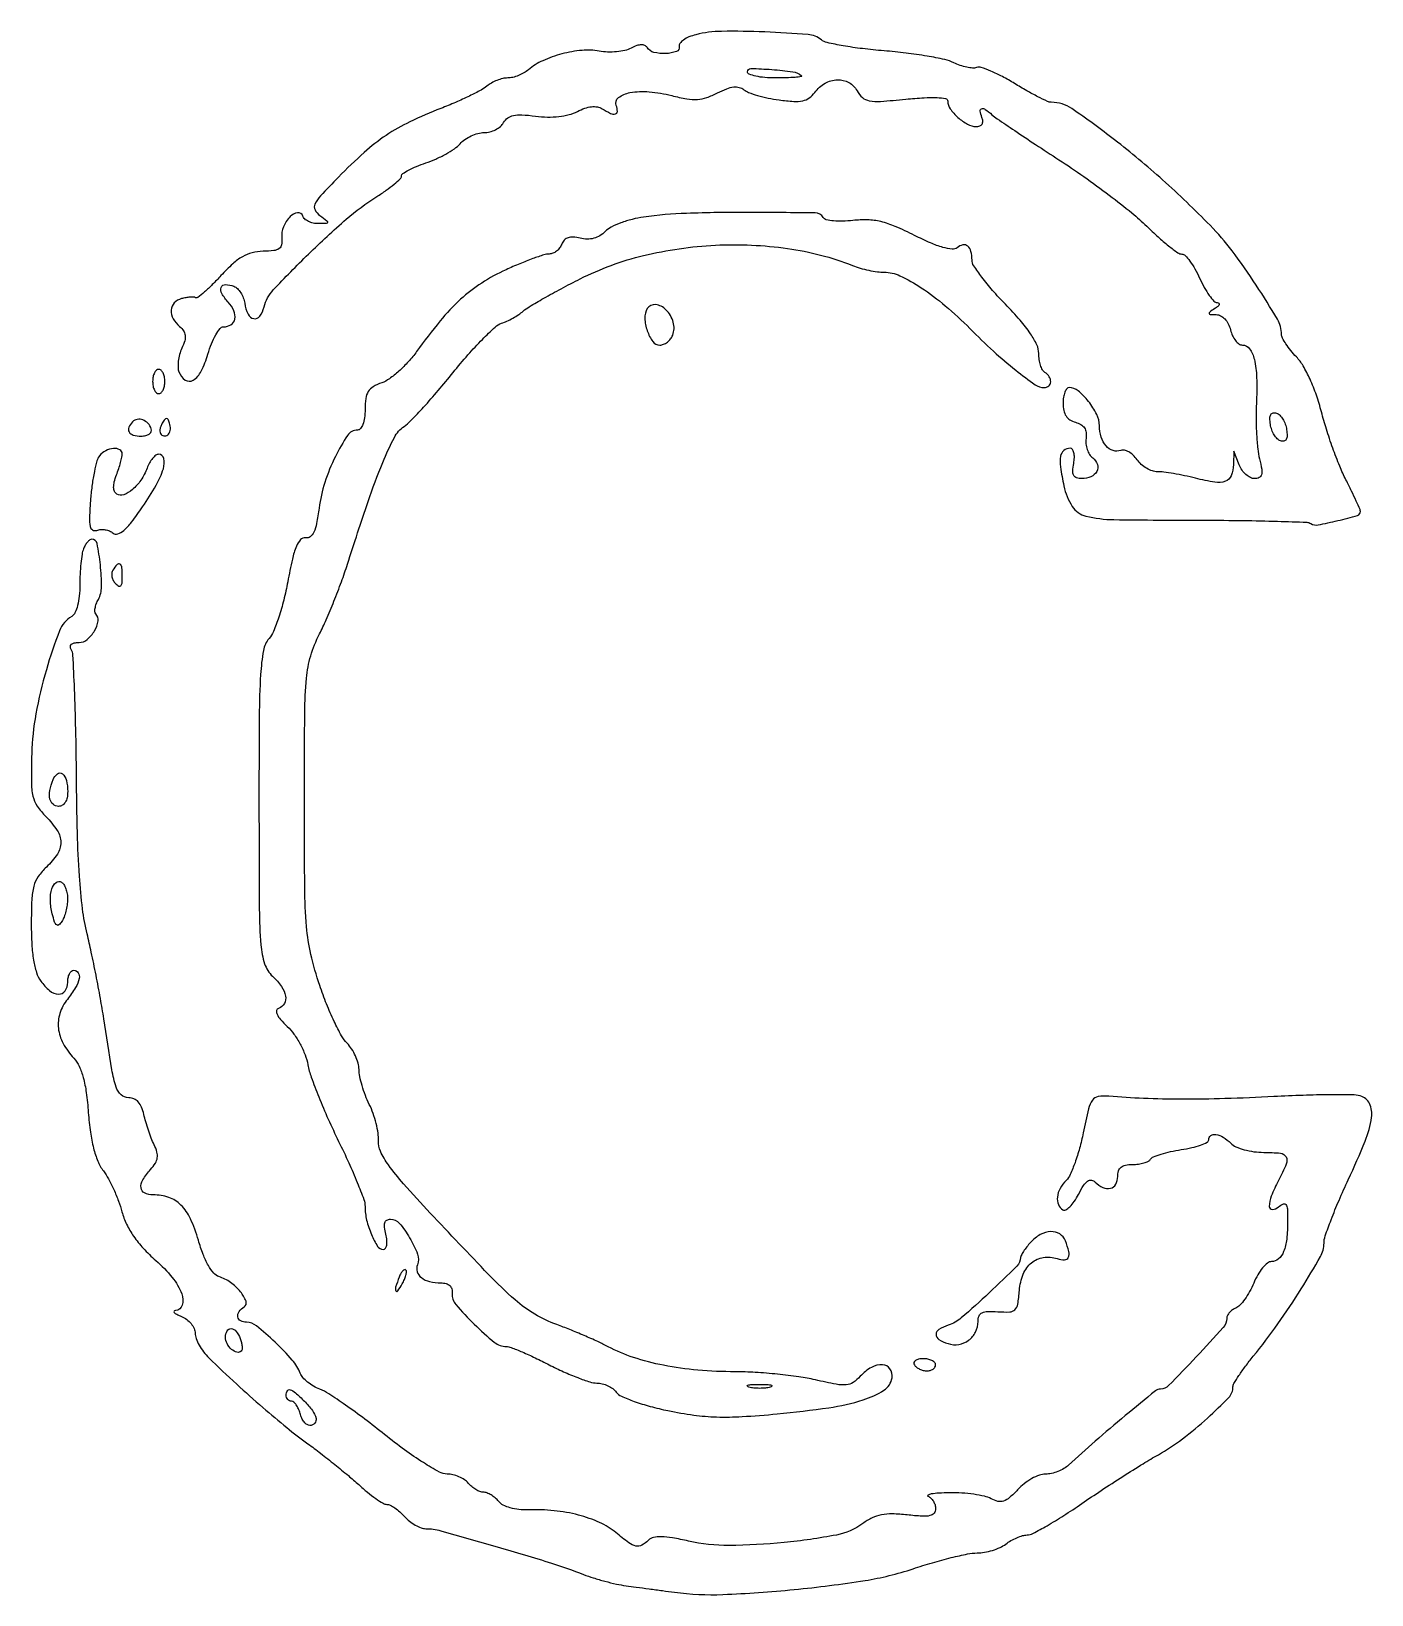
# Model space of a CAD drawing. Extents: x 0 to 5034, y 0 to 2560.
# Drawn here: x 4266 to 4486.9, y 910.1 to 1167.7 of the extents above; entities that cross this region are included whole.
import ezdxf

# ---------------------------------------------------------------- set-up
doc = ezdxf.new("R2010")
doc.units = 0

msp = doc.modelspace()

# ---------------------------------------------------------------- linework, layer by layer
for points in [[(4375.5, 1167.132818, 0.037533), (4374.369518, 1166.760535, 0.055265), (4373.454688, 1166.256506, 0.071332), (4372.871306, 1165.705999, 0.223171), (4372.75, 1165.194405, -0.370309), (4372.295187, 1164.367725, -0.080683), (4370.567861, 1164.022065, -0.067451), (4368.586842, 1164.217251, -0.19863), (4367.498329, 1165.002704, 0.147649), (4367.093882, 1165.360333, 0.116828), (4366.518793, 1165.475868, 0.079496), (4365.764692, 1165.32849, 0.034948), (4364.834015, 1164.911167, -0.067482), (4363.821394, 1164.533897, -0.032181), (4362.446138, 1164.315431, -0.031176), (4360.956485, 1164.269436, -0.038514), (4359.576225, 1164.419722, 0.069521), (4356.75456, 1164.551386, 0.041191), (4353.430946, 1163.965369, 0.041277), (4350.263541, 1162.84719, 0.072286), (4347.921259, 1161.358396, -0.048774), (4347.181865, 1160.838259, -0.034418), (4346.265034, 1160.399029, -0.034885), (4345.320375, 1160.098286, -0.059689), (4344.5, 1160, 0.058868), (4343.679623, 1159.903076, 0.034509), (4342.734966, 1159.606516, 0.034075), (4341.818096, 1159.173408, 0.048582), (4341.078741, 1158.660481, -0.053193), (4340.111209, 1158.002356, -0.009999), (4338.201255, 1157.029672, -0.010593), (4335.912847, 1155.980563, -0.009524), (4333.5, 1154.989816, 0.018789), (4328.364306, 1152.768979, 0.036196), (4324.472729, 1150.550709, 0.035121), (4320.867497, 1147.748881, 0.016633), (4316.615221, 1143.673711, 0.006138), (4313.659694, 1140.571097, 0.074948), (4312.73735, 1139.220686, 0.23627), (4312.750996, 1138.274128, 0.115757), (4313.556351, 1137.335137, -0.006439), (4314.717303, 1136.463066, -0.288027), (4314.817187, 1136.191791, -0.345545), (4314.613762, 1136.021378, -0.00798), (4313.274463, 1136, -0.055346), (4312.437083, 1136.092976, -0.059563), (4311.662248, 1136.367188, -0.067084), (4311.062262, 1136.771605, -0.130502), (4310.745955, 1137.25, 0.357324), (4309.892295, 1137.784925, 0.170988), (4308.656141, 1137.16429, 0.093688), (4307.545311, 1135.468663, 0.124484), (4307.279192, 1133.651783, -0.06699), (4307.243788, 1132.529036, -0.198982), (4306.84395, 1131.888635, -0.128797), (4305.965325, 1131.554258, -0.022583), (4304.184363, 1131.44316, 0.057764), (4302.387268, 1131.203567, 0.069026), (4300.805722, 1130.561262, 0.054508), (4299.192122, 1129.378531, 0.021934), (4297.256316, 1127.44316, -0.010952), (4295.830369, 1125.953514, -0.017287), (4294.53704, 1124.746797, -0.011562), (4293.439644, 1123.835393, -0.296981), (4293.071953, 1123.801255, 0.11306), (4292.740832, 1123.889207, 0.025433), (4292.153949, 1123.879586, 0.02512), (4291.461917, 1123.797912, 0.022021), (4290.75, 1123.644875, 0.143255), (4289.569775, 1122.936847, 0.171506), (4289.060418, 1121.752508, 0.143499), (4289.374083, 1120.340533, 0.09388), (4290.443962, 1119.046507, -0.069035), (4291.091731, 1118.337396, -0.125446), (4291.361296, 1117.605251, -0.0997), (4291.276069, 1116.716013, -0.033321), (4290.812502, 1115.487833, 0.040761), (4290.445238, 1114.469236, 0.036022), (4290.229258, 1113.361518, 0.037787), (4290.182844, 1112.331051, 0.084168), (4290.337156, 1111.56377, 0.150845), (4291.37419, 1110.243558, 0.29766), (4292.65248, 1110.209156, 0.140145), (4294.00066, 1111.68385, 0.043785), (4295.107939, 1114.5, -0.023429), (4295.705977, 1116.223694, -0.033756), (4296.405486, 1117.678125, -0.035837), (4297.104508, 1118.727981, -0.231964), (4297.659298, 1119, 0.141149), (4298.907755, 1119.359602, 0.208171), (4299.542194, 1120.288104, 0.154888), (4299.382792, 1121.628233, 0.077615), (4298.437425, 1123.069144, -0.052627), (4297.404571, 1124.484523, -0.221232), (4297.312616, 1125.505796, -0.325881), (4297.993364, 1125.966627, -0.083049), (4299.379308, 1125.684688, -0.103971), (4299.964552, 1125.306581, -0.05496), (4300.510584, 1124.631609, -0.051249), (4300.938342, 1123.785256, -0.055029), (4301.172436, 1122.889477, 0.073249), (4301.713364, 1121.089291, 0.240544), (4302.664362, 1120.350394, 0.294822), (4303.655753, 1120.752102, 0.091886), (4304.356034, 1122.282418, -0.127457), (4305.882215, 1125.079716, -0.010815), (4311.661873, 1130.985211, -0.015368), (4317.907467, 1136.731706, -0.037511), (4322.925936, 1140.453245, 0.013541), (4324.486746, 1141.498697, 0.019524), (4325.803244, 1142.512658, 0.015673), (4326.807672, 1143.405563, 0.206035), (4327, 1143.852485, -0.25037), (4327.209934, 1144.245452, -0.024053), (4328.170755, 1144.823217, -0.026109), (4329.458504, 1145.43118, -0.017529), (4330.985548, 1145.99523, 0.025549), (4332.633867, 1146.634291, 0.022162), (4334.290739, 1147.466079, 0.022764), (4335.724506, 1148.355224, 0.05872), (4336.640535, 1149.15529, -0.058468), (4337.448225, 1149.861447, -0.041559), (4338.493828, 1150.458116, -0.042031), (4339.604346, 1150.86534, -0.066964), (4340.605297, 1151, 0.064437), (4341.551729, 1151.122478, 0.054073), (4342.497401, 1151.484308, 0.056287), (4343.301103, 1152.017704, 0.0908), (4343.823283, 1152.648707, -0.107157), (4344.506165, 1153.421512, -0.108406), (4345.445038, 1153.838116, -0.065999), (4346.843448, 1153.935955, -0.017846), (4349.058519, 1153.718977, 0.027727), (4351.053627, 1153.563259, 0.03356), (4352.929022, 1153.647039, 0.036784), (4354.603812, 1153.960933, 0.054664), (4355.99468, 1154.497249, -0.035969), (4357.205625, 1155.016873, -0.056153), (4358.31151, 1155.265621, -0.067763), (4359.274097, 1155.240342, -0.100981), (4360.059133, 1154.942292, 0.028148), (4361.44148, 1154.172958, 0.16921), (4362.24635, 1154.078905, 0.361821), (4362.573092, 1154.502046, 0.082592), (4362.377694, 1155.458128, -0.334538), (4362.751164, 1156.760528, -0.117775), (4364.645744, 1157.58712, -0.066535), (4367.808467, 1157.726538, -0.039484), (4371.535172, 1157.09546, 0.019484), (4374.015798, 1156.572664, 0.057106), (4375.757281, 1156.477376, 0.067832), (4377.302096, 1156.782304, 0.036744), (4379.086507, 1157.544735, -0.025171), (4380.582483, 1158.22525, -0.064433), (4381.733887, 1158.516679, -0.092542), (4382.652695, 1158.456555, -0.11116), (4383.422722, 1158.064135, 0.083884), (4384.198353, 1157.614513, 0.0189), (4385.651015, 1157.132831, 0.019079), (4387.391702, 1156.699045, 0.017467), (4389.212285, 1156.384381, 0.017471), (4391.631294, 1156.138546, 0.068843), (4393.121595, 1156.244726, 0.10524), (4394.185329, 1156.717597, 0.075963), (4395.111398, 1157.633074, -0.102701), (4396.786872, 1159.122245, -0.121813), (4398.817221, 1159.704938, -0.136428), (4400.715857, 1159.2521, -0.144515), (4402.058562, 1157.890576, 0.091759), (4402.949682, 1156.775901, 0.136558), (4404.072068, 1156.244823, 0.060556), (4405.939764, 1156.1522, 0.007169), (4410.084935, 1156.50853, -0.009913), (4413.103896, 1156.751366, -0.02724), (4415.240235, 1156.764123, -0.035307), (4416.650964, 1156.595335, -0.359692), (4417, 1156.17292, 0.157614), (4417.402747, 1154.92702, 0.054337), (4418.686199, 1153.504007, 0.054169), (4420.279888, 1152.365971, 0.128675), (4421.678417, 1152, 0.085556), (4422.275891, 1152.102988, 0.166543), (4422.650299, 1152.400498, 0.159018), (4422.773835, 1152.876554, 0.076375), (4422.638374, 1153.5, -0.04501), (4422.338338, 1154.557537, -0.391085), (4422.575724, 1154.936925, -0.22435), (4423.171378, 1154.831425, -0.024649), (4424.292206, 1153.950762, 0.029238), (4425.153943, 1153.286365, 0.001547), (4428.030234, 1151.338575, 0.00243), (4431.471211, 1149.048091, 0.001766), (4435.321356, 1146.531611, -0.009738), (4439.422235, 1143.756944, -0.008396), (4443.62255, 1140.687237, -0.00848), (4447.338552, 1137.774128, -0.024123), (4449.789049, 1135.58085, 0.011298), (4451.651187, 1133.826138, 0.015668), (4453.402589, 1132.345625, 0.01214), (4454.905423, 1131.21223, 0.156737), (4455.565818, 1131, -0.206525), (4456.111373, 1130.764619, -0.030825), (4456.894038, 1129.825, -0.030401), (4457.726667, 1128.531976, -0.021925), (4458.5, 1127, 0.021158), (4459.270968, 1125.466872, 0.029395), (4460.096472, 1124.170502, 0.029359), (4460.870011, 1123.222693, 0.206265), (4461.401874, 1122.984687, -0.156016), (4461.67965, 1122.891561, -0.343998), (4461.736801, 1122.689119, -0.121724), (4461.50822, 1122.375449, -0.031275), (4461, 1122, 0.010885), (4460.165626, 1121.434665, 0.304931), (4460.077289, 1121.201092, 0.332396), (4460.260546, 1121.047172, 0.011987), (4461.230948, 1121.015313, -0.121639), (4461.962224, 1120.827859, -0.081318), (4462.650502, 1120.298846, -0.070432), (4463.216775, 1119.493075, -0.056572), (4463.589356, 1118.5, 0.046944), (4463.927398, 1117.543531, 0.057387), (4464.421485, 1116.734375, 0.067865), (4464.988067, 1116.182296, 0.160587), (4465.54102, 1116, -0.244513), (4466.733356, 1115.379839, -0.094906), (4467.519115, 1113.631209, -0.052548), (4467.900809, 1110.667265, -0.017398), (4467.849351, 1106.276115, 0.014061), (4467.804292, 1103.826375, 0.011965), (4467.891306, 1101.242046, 0.012132), (4468.084002, 1098.893037, 0.033039), (4468.369707, 1097.25, -0.016884), (4468.726833, 1095.527696, -0.105023), (4468.692243, 1094.631713, -0.225003), (4468.310592, 1094.169765, -0.109854), (4467.547231, 1094, -0.119349), (4466.863816, 1094.165487, -0.063706), (4466.143318, 1094.660938, -0.057821), (4465.496946, 1095.389558, -0.05705), (4465.031162, 1096.25), (4464.126773, 1098.5), (4464.063386, 1096.309017, -0.08413), (4463.698544, 1094.479025, -0.218377), (4462.761542, 1093.559215, -0.12655), (4461.02439, 1093.394782, -0.022747), (4457.814054, 1094.055153, 0.010025), (4456.020151, 1094.471982, 0.009803), (4454.197558, 1094.819956, 0.009736), (4452.58673, 1095.06271, 0.035983), (4451.560612, 1095.122466, -0.087465), (4450.714608, 1095.259617, -0.050266), (4449.775449, 1095.696776, -0.048212), (4448.891577, 1096.344537, -0.057811), (4448.206857, 1097.115057, 0.050626), (4447.571322, 1097.851207, 0.060082), (4446.833609, 1098.397529, 0.070414), (4446.109956, 1098.683899, 0.151808), (4445.5181, 1098.645319, -0.173819), (4444.249639, 1098.617144, -0.134336), (4443.091517, 1099.391002, -0.104021), (4442.279366, 1100.851962, -0.075158), (4442, 1102.7, 0.116203), (4441.558602, 1104.573609, 0.052077), (4440.191606, 1106.721423, 0.052152), (4438.48289, 1108.465816, 0.174623), (4437, 1109, 0.232304), (4436.61683, 1108.811822, 0.072571), (4436.29375, 1108.238124, 0.055356), (4436.073038, 1107.39967, 0.036716), (4436, 1106.40638, 0.051981), (4436.124025, 1105.21663, 0.093423), (4436.499574, 1104.31341, 0.104854), (4437.141461, 1103.676504, 0.079361), (4438.052469, 1103.276028, -0.068), (4438.946677, 1102.906818, -0.116253), (4439.529748, 1102.353935, -0.115498), (4439.806835, 1101.596079, -0.066562), (4439.794743, 1100.619648, 0.064965), (4439.780854, 1099.727364, 0.053873), (4439.990002, 1098.800022, 0.055906), (4440.378072, 1097.978188, 0.089324), (4440.895049, 1097.401704, -0.146887), (4441.649812, 1096.338908, -0.206891), (4441.555601, 1095.195324, -0.169527), (4440.601012, 1094.315411, -0.102571), (4439.079655, 1094, -0.078627), (4438.233198, 1094.133936, -0.194852), (4437.761193, 1094.530486, -0.136931), (4437.60191, 1095.259875, -0.032942), (4437.755249, 1096.5, 0.038452), (4437.863913, 1097.466006, 0.065842), (4437.786021, 1098.271991, 0.097151), (4437.545451, 1098.808488, 0.243544), (4437.175594, 1099, 0.172917), (4436.134805, 1098.628965, 0.182284), (4435.591473, 1097.691552, 0.078207), (4435.576202, 1095.912712, 0.015656), (4436.142171, 1092.781519, 0.09078), (4437.526188, 1089.425944, 0.192057), (4439.779851, 1087.820286, 0.056763), (4444.348552, 1087.240885, 0.002925), (4459.247782, 1087.138205, -0.002912), (4465.727977, 1087.093725, -0.004504), (4471.324435, 1086.972295, -0.001528), (4476.145776, 1086.809473, -0.129913), (4476.841629, 1086.597879, 0.186538), (4478.0083, 1086.379866, 0.013567), (4481.266055, 1087.078434, 0.010941), (4484.523339, 1087.945802, 0.333797), (4485, 1088.580248, 0.104999), (4484.9287, 1088.91603, 0.002783), (4484.299802, 1090.309202, 0.005716), (4483.529727, 1091.940595, 0.003867), (4482.616348, 1093.783244, -0.020469), (4481.584286, 1096.05158, -0.009995), (4480.446328, 1099.020032, -0.009897), (4479.384194, 1102.15888, -0.014126), (4478.576303, 1104.98708, 0.021334), (4477.743293, 1107.751712, 0.022844), (4476.693855, 1110.371561, 0.024386), (4475.555201, 1112.583269, 0.060017), (4474.459955, 1114.041798, -0.020379), (4473.518217, 1115.108563, -0.024228), (4472.722612, 1116.190569, -0.024073), (4472.149539, 1117.152161, -0.122941), (4472, 1117.751142, 0.133902), (4471.317827, 1120.252751, 0.01184), (4467.829978, 1125.864204, 0.016651), (4463.838169, 1131.538085, 0.03248), (4460.227809, 1135.72716, 0.015691), (4452.40127, 1143.212909, 0.018138), (4444.479346, 1149.824684, 0.014603), (4437.447195, 1154.952152, 0.151344), (4434.064683, 1156, -0.109652), (4433.427069, 1156.141533, -0.008695), (4431.861563, 1156.905981, -0.011463), (4430.012905, 1157.902896, -0.008528), (4428.017596, 1159.084191, 0.016353), (4426.006457, 1160.232743, 0.021944), (4424.10961, 1161.131099, 0.019848), (4422.511315, 1161.730397, 0.16698), (4421.752573, 1161.721397, -0.104281), (4421.101204, 1161.632952, -0.033827), (4420.133568, 1161.76979, -0.032037), (4419.049086, 1162.072457, -0.031019), (4418, 1162.513822, 0.061798), (4416.502706, 1163.03811, 0.01106), (4413.590625, 1163.601957, 0.011796), (4410.128974, 1164.109379, 0.01041), (4406.5, 1164.477664, -0.009964), (4402.956458, 1164.834085, -0.013268), (4399.755093, 1165.307147, -0.01053), (4397.128329, 1165.824049, -0.118083), (4396.176913, 1166.284149, 0.153052), (4393.988333, 1167.162789, 0.009251), (4386.839243, 1167.588821, 0.013873), (4379.748386, 1167.682977, 0.05722)], [(4392.916667, 1160.360841, -0.646581), (4392.874046, 1160.218466, -0.011825), (4391.840104, 1160.105997, -0.01391), (4390.428258, 1160.025601, -0.007266), (4388.666667, 1160, -0.02043), (4386.877993, 1160.073117, -0.032963), (4385.370833, 1160.297221, -0.035626), (4384.273452, 1160.618411, -0.313406), (4384, 1161.011818, -0.419763), (4384.556546, 1161.557937, -0.013493), (4388.029091, 1161.398457, -0.01806), (4391.473893, 1161.021506, -0.143119)], [(4366.899155, 1137.086971, 0.028063), (4365.011501, 1136.71303, 0.026655), (4363.144123, 1136.125187, 0.027659), (4361.551947, 1135.426395, 0.079295), (4360.576828, 1134.719685, -0.059928), (4359.67526, 1134.011723, -0.070866), (4358.679578, 1133.585491, -0.070176), (4357.596353, 1133.451732, -0.057223), (4356.43699, 1133.60517, 0.042152), (4355.297262, 1133.79103, 0.099186), (4354.44541, 1133.688031, 0.127093), (4353.829617, 1133.292559, 0.095457), (4353.402329, 1132.606069, -0.072571), (4353.057843, 1131.99208, -0.063974), (4352.539043, 1131.471783, -0.066863), (4351.932016, 1131.119745, -0.098318), (4351.328934, 1131, 0.077791), (4350.462243, 1130.864338, 0.009544), (4348.641515, 1130.241454, 0.011108), (4346.494757, 1129.406509, 0.008964), (4344.226396, 1128.417716, 0.03635), (4340.211566, 1126.215708, 0.04164), (4336.748699, 1123.541642, 0.035266), (4333.353275, 1119.965603, 0.016972), (4329.5, 1114.949673, -0.028536), (4328.149367, 1113.273192, -0.025843), (4326.573438, 1111.701984, -0.026742), (4325.013847, 1110.444022, -0.07114), (4323.75, 1109.780837, 0.046675), (4322.329212, 1109.121511, 0.121149), (4321.523831, 1108.342295, 0.107885), (4321.119092, 1107.219046, 0.032739), (4321, 1105.402175, -0.029865), (4320.916815, 1104.010716, -0.058052), (4320.657581, 1102.929866, -0.084914), (4320.258225, 1102.233657, -0.222155), (4319.75, 1101.992298, 0.247861), (4318.11522, 1101.115932, 0.03391), (4316.109303, 1097.652666, 0.036626), (4314.37388, 1093.357292, 0.044746), (4313.423038, 1089.131363, -0.014368), (4313.01623, 1086.620434, -0.059481), (4312.550874, 1085.158513, -0.125248), (4311.959471, 1084.421463, -0.206554), (4311.195756, 1084.236169, 0.257084), (4310.377059, 1083.952162, 0.087173), (4309.684392, 1082.846627, 0.041339), (4309.022077, 1080.729359, 0.009148), (4308.258017, 1077.003155, -0.015662), (4307.600583, 1073.996514, -0.017752), (4306.778952, 1071.161554, -0.017198), (4305.918274, 1068.818162, -0.087261), (4305.181596, 1067.644338, 0.142749), (4304.239815, 1065.699465, 0.026872), (4303.787086, 1061.732937, 0.013456), (4303.559023, 1054.825059, 0.001709), (4303.519176, 1039.930557, 0.001255), (4303.573962, 1023.083002, 0.018658), (4303.8279, 1017.191166, 0.058797), (4304.455978, 1014.05807, 0.127045), (4305.769176, 1012.000419, -0.050529), (4307.238885, 1010.324034, -0.109193), (4307.905363, 1008.75338, -0.176498), (4307.699255, 1007.520288, -0.180734), (4306.75, 1006.723699, 0.262722), (4306.422247, 1006.347281, 0.16442), (4306.496065, 1005.751909, 0.07041), (4307.074633, 1004.887559, 0.021049), (4308.184308, 1003.748996, -0.049127), (4309.276973, 1002.494261, -0.031435), (4310.29703, 1000.850637, -0.03127), (4311.11122, 999.075669, -0.045558), (4311.58087, 997.420621, 0.039644), (4312.12856, 995.400014, 0.009517), (4313.362721, 992.150526, 0.009716), (4314.92773, 988.463742, 0.009491), (4316.646562, 984.811326, -0.008041), (4318.313804, 981.295046, -0.010447), (4319.721178, 978.019207, -0.008322), (4320.789198, 975.251172, -0.088126), (4321, 974.064436, 0.058817), (4321.261415, 971.849844, 0.0415), (4322.045647, 969.466989, 0.039644), (4323.061427, 967.516559, 0.258381), (4323.994301, 967, 0.243059), (4324.361379, 967.189647, 0.113492), (4324.57116, 967.69849, 0.069316), (4324.592358, 968.494856, 0.033539), (4324.410644, 969.5, -0.030038), (4324.192238, 970.661638, -0.106112), (4324.256822, 971.413889, -0.186273), (4324.590319, 971.838836, -0.13508), (4325.175984, 972, -0.21938), (4326.628358, 971.330537, -0.043061), (4328.344042, 968.931839, -0.043634), (4329.636084, 966.240713, -0.183728), (4329.630795, 964.480249, 0.16905), (4329.594766, 963.335905, 0.15395), (4330.272403, 962.364206, 0.106922), (4331.6393, 961.715178, 0.05763), (4333.5, 961.5, -0.066913), (4334.342423, 961.386755, -0.121287), (4334.946271, 961.050058, -0.134307), (4335.286545, 960.499684, -0.091561), (4335.363426, 959.763889, 0.198362), (4335.955495, 957.935324, 0.022324), (4338.990212, 954.673975, 0.023278), (4342.31157, 951.700503, 0.172594), (4344.280454, 951, -0.092123), (4345.060865, 950.854982, -0.008629), (4346.879233, 950.11875, -0.010841), (4349.029824, 949.148924, -0.008317), (4351.337366, 948, 0.013368), (4353.703629, 946.851518, 0.015153), (4356.032048, 945.88125, 0.014459), (4358.048547, 945.177896, 0.076823), (4359.19955, 945, -0.063082), (4360.077426, 944.888801, -0.047308), (4360.994659, 944.557578, -0.048156), (4361.812169, 944.070508, -0.075645), (4362.389757, 943.493882, 0.131026), (4363.229746, 942.821537, 0.017699), (4365.346294, 941.978528, 0.019416), (4367.982374, 941.14917, 0.015251), (4370.8955, 940.450204, 0.017547), (4375.155364, 939.719433, 0.026233), (4378.918647, 939.408827, 0.022208), (4383.123371, 939.46986, 0.008758), (4388.8955, 939.91194, 0.012664), (4397.434413, 940.935349, 0.039825), (4403.058272, 942.217888, 0.065248), (4406.496819, 943.81213, 0.218144), (4407.819551, 945.845265, 0.186813), (4407.482912, 947.335695, 0.236781), (4406.270216, 948.020873, 0.143598), (4404.421995, 947.5765, 0.07867), (4402.593287, 946.103081, -0.062931), (4401.416563, 945.092603, -0.126932), (4400.268361, 944.697615, -0.0676), (4398.621978, 944.790213, -0.008881), (4395.1883, 945.518277, 0.021257), (4392.475995, 946.023599, 0.010259), (4388.967813, 946.450777, 0.010153), (4385.287012, 946.747152, 0.014351), (4382, 946.850203, -0.020792), (4375.799519, 947.12456, -0.027148), (4370.178937, 947.917079, -0.030081), (4365.227898, 949.20508, -0.042933), (4361.048121, 950.974542, 0.013415), (4359.340557, 951.81938, 0.00637), (4357.099688, 952.81977, 0.006309), (4354.728534, 953.807004, 0.008893), (4352.589113, 954.622365, -0.047184), (4348.961119, 956.333154, -0.04698), (4345.712523, 958.695892, -0.02109), (4341.300642, 962.930397, -0.002374), (4331.746311, 973.003199, -0.006588), (4327.35063, 977.806994, -0.026284), (4324.856261, 980.921178, -0.043673), (4323.518345, 983.176191, -0.131816), (4323.190539, 984.917534, 0.055374), (4323.147779, 986.15347, 0.024863), (4322.832639, 987.749585, 0.024248), (4322.328339, 989.420377, 0.030288), (4321.694228, 990.911115, -0.023904), (4321.045625, 992.383475, -0.020065), (4320.497679, 993.998898, -0.020536), (4320.11677, 995.517068, -0.051235), (4320, 996.653638, 0.067942), (4319.857843, 997.694971, 0.039034), (4319.423437, 998.887319, 0.038221), (4318.788558, 1000.038991, 0.051339), (4318.037233, 1000.962767, -0.071145), (4317.12144, 1002.184218, -0.014945), (4315.905717, 1004.569217, -0.015383), (4314.65267, 1007.446286, -0.014032), (4313.537233, 1010.48382, -0.023847), (4312.081479, 1015.620068, -0.036281), (4311.361394, 1020.199399, -0.018659), (4311.065247, 1026.615284, -0.002249), (4311.004185, 1040.771054, -0.001802), (4311.059509, 1055.376289, -0.020624), (4311.339208, 1061.122888, -0.050566), (4312.046738, 1064.783598, -0.044412), (4313.494009, 1068.399376, 0.014934), (4314.597556, 1070.745684, 0.00729), (4315.870979, 1073.798494, 0.007225), (4317.10416, 1077.014508, 0.010382), (4318.095353, 1079.899376, -0.004252), (4321.499193, 1090.216067, -0.015651), (4323.90929, 1096.648414, -0.021673), (4325.826027, 1100.79345, -0.125163), (4327.414962, 1102.585116, 0.051688), (4328.557457, 1103.546546, 0.007411), (4330.65002, 1105.778657, 0.008352), (4333.049951, 1108.506067, 0.007046), (4335.5, 1111.469655, -0.011097), (4337.943891, 1114.377496, -0.014238), (4340.325, 1116.935541, -0.012088), (4342.40786, 1118.949396, -0.108101), (4343.5, 1119.587853, 0.030966), (4344.37823, 1119.934116, 0.019058), (4345.366579, 1120.443126, 0.019086), (4346.309164, 1121.023451, 0.032149), (4347.0458, 1121.58847, -0.045379), (4348.058969, 1122.323918, -0.005502), (4350.440972, 1123.707416, -0.006497), (4353.317389, 1125.287015, -0.005311), (4356.433132, 1126.90348, -0.057822), (4366.89179, 1130.750154, -0.047003), (4378.719046, 1132.452944, -0.047112), (4390.624616, 1131.9156, -0.058904), (4401.3151, 1129.106807, 0.024113), (4402.567585, 1128.68285, 0.01717), (4404.005471, 1128.325125, 0.01739), (4405.403867, 1128.078276, 0.035001), (4406.520691, 1128, -0.111205), (4409.123785, 1127.413799, -0.034533), (4412.641634, 1125.436644, -0.030599), (4416.599536, 1122.475936, -0.021728), (4420.668048, 1118.709365, 0.012547), (4424.543604, 1114.987013, 0.017178), (4428.225184, 1111.849432, 0.014083), (4431.393149, 1109.474576, 0.155001), (4432.887246, 1109, 0.175437), (4433.637212, 1109.2715, 0.210803), (4433.967846, 1109.937848, 0.159103), (4433.730865, 1110.792493, 0.108212), (4433, 1111.5, -0.132148), (4432.615403, 1111.909172, -0.044995), (4432.29375, 1112.666263, -0.040997), (4432.073821, 1113.606102, -0.036998), (4432, 1114.602379, 0.110753), (4431.679824, 1116.030103, 0.038589), (4430.629654, 1117.871298, 0.030016), (4428.926328, 1120.086501, 0.014478), (4426.5, 1122.720026, -0.013618), (4424.393576, 1124.998453, -0.018154), (4422.615625, 1127.185192, -0.015549), (4421.281998, 1129.072127, -0.147087), (4421, 1130.009997, 0.060438), (4420.826563, 1131.439579, 0.160656), (4420.286954, 1132.300173, 0.229458), (4419.48865, 1132.496418, 0.121255), (4418.549682, 1132.041232, -0.203298), (4417.722355, 1131.79291, -0.042895), (4416.210211, 1132.092003, -0.032624), (4414.166275, 1132.829389, -0.013929), (4411.53457, 1134.066141, 0.015888), (4408.360714, 1135.542521, 0.041636), (4405.977459, 1136.333364, 0.051443), (4403.809067, 1136.626522, 0.037782), (4401.38366, 1136.519879, -0.02305), (4399.703274, 1136.396357, -0.031504), (4398.186932, 1136.450519, -0.032497), (4396.993365, 1136.647624, -0.199741), (4396.497746, 1137.003646, 0.256194), (4395.157956, 1137.762992, 0.002802), (4384.296811, 1137.854442, 0.008978), (4373.963483, 1137.697972, 0.026596)], [(4367.497498, 1121.995951, 0.151627), (4367.092903, 1120.428522, 0.070498), (4367.491862, 1118.344105, 0.074781), (4368.407112, 1116.582463, 0.240046), (4369.550437, 1116, 0.096702), (4370.175497, 1116.12203, 0.066863), (4370.802927, 1116.480552, 0.064286), (4371.337523, 1117.010528, 0.073868), (4371.690532, 1117.635923, 0.164646), (4371.775757, 1119.763148, 0.120466), (4370.580093, 1121.822193, 0.173776), (4368.882016, 1122.665205, 0.291323)], [(4286, 1110, 0.048028), (4286.073693, 1109.234582, 0.068025), (4286.29375, 1108.5875, 0.088204), (4286.618118, 1108.151477, 0.191087), (4287, 1108, 0.191087), (4287.381882, 1108.151477, 0.088204), (4287.70625, 1108.5875, 0.068025), (4287.926307, 1109.234582, 0.048028), (4288, 1110, 0.048028), (4287.926307, 1110.765418, 0.068025), (4287.70625, 1111.4125, 0.088204), (4287.381882, 1111.848523, 0.191087), (4287, 1112, 0.191087), (4286.618118, 1111.848523, 0.088204), (4286.29375, 1111.4125, 0.068025), (4286.073693, 1110.765418, 0.048028)], [(4282.6875, 1103.354167, 0.093249), (4282.070848, 1102.45172, 0.241718), (4282.117382, 1101.688046, 0.196257), (4282.805115, 1101.167385, 0.065198), (4284.083333, 1101, 0.055066), (4284.860897, 1101.085896, 0.098609), (4285.446404, 1101.345, 0.142962), (4285.755382, 1101.732137, 0.179733), (4285.770833, 1102.1875, 0.105531), (4285.235871, 1103.09629, 0.11722), (4284.393926, 1103.666264, 0.132907), (4283.468249, 1103.756771, 0.155894)], [(4287.582949, 1103.134215, 0.052326), (4287.327923, 1102.604943, 0.061761), (4287.20609, 1102.06291, 0.07231), (4287.228156, 1101.59012, 0.149701), (4287.399864, 1101.266802, 0.208213), (4288.031223, 1101.018401, 0.228122), (4288.610436, 1101.323111, 0.143258), (4288.913564, 1102.144952, 0.097944), (4288.787251, 1103.138246, 0.033951), (4288.536207, 1103.749629, 0.286646), (4288.294341, 1103.899578, 0.233206), (4288.012891, 1103.759582, 0.024362)], [(4472.834147, 1102.06029, -0.034225), (4472.911542, 1101.055902, -0.127063), (4472.759228, 1100.444858, -0.226151), (4472.394166, 1100.179291, -0.126282), (4471.834147, 1100.216946, -0.119985), (4471.298651, 1100.550588, -0.056322), (4470.79375, 1101.198138, -0.051152), (4470.392648, 1102.033801, -0.050032), (4470.165853, 1102.93971, -0.034225), (4470.088458, 1103.944098, -0.127063), (4470.240772, 1104.555142, -0.226151), (4470.605834, 1104.820709, -0.126282), (4471.165853, 1104.783054, -0.119985), (4471.701349, 1104.449412, -0.056322), (4472.20625, 1103.801862, -0.051152), (4472.607352, 1102.966199, -0.050032)], [(4277.244773, 1097.75, 0.102122), (4276.829165, 1096.934365, 0.015894), (4276.403829, 1095.165192, 0.017135), (4276.035155, 1093.015958, 0.014174), (4275.786405, 1090.705973, 0.0078), (4275.588438, 1087.584077, 0.059412), (4275.692651, 1086.117874, 0.213449), (4276.101488, 1085.533202, 0.230557), (4276.790825, 1085.473226, -0.077169), (4277.440316, 1085.613274, -0.055933), (4278.180399, 1085.57371, -0.055853), (4278.894561, 1085.370862, -0.076244), (4279.467325, 1085.027118, 0.259617), (4280.248159, 1084.881231, 0.100425), (4281.234842, 1085.450753, 0.048543), (4282.532521, 1086.843395, 0.012497), (4284.340577, 1089.33305, 0.020682), (4286.583464, 1092.896545, 0.056382), (4287.763292, 1095.627823, 0.127479), (4287.833067, 1097.307216, 0.35338), (4286.975249, 1098, 0.169283), (4286.520968, 1097.841658, 0.052236), (4285.995641, 1097.32699, 0.045537), (4285.48827, 1096.585781, 0.036498), (4285.079425, 1095.708903, -0.058097), (4284.063372, 1093.754318, -0.067473), (4282.666469, 1092.193991, -0.08552), (4281.227562, 1091.340756, -0.233665), (4280.082015, 1091.449312, -0.158465), (4279.71371, 1091.884009, -0.093947), (4279.576627, 1092.555964, -0.064654), (4279.681643, 1093.463295, -0.02975), (4280.038211, 1094.600501, 0.011087), (4280.406397, 1095.637558, 0.012048), (4280.717474, 1096.661727, 0.011588), (4280.94189, 1097.549446, 0.056169), (4281, 1098.0651, 0.277806), (4280.583915, 1098.756181, 0.14363), (4279.560269, 1098.965385, 0.099461), (4278.26748, 1098.59086, 0.104312)], [(4274.606989, 1082.418213, 0.053508), (4274.371932, 1081.532811, 0.012732), (4274.178303, 1080.017822, 0.012949), (4274.044599, 1078.256383, 0.012467), (4274, 1076.467903, -0.025372), (4273.907773, 1074.651568, -0.038123), (4273.62749, 1073.090699, -0.044767), (4273.20338, 1071.90445, -0.151202), (4272.658931, 1071.29969, 0.167737), (4270.658044, 1068.927601, 0.021271), (4268.484675, 1062.494457, 0.025667), (4266.766271, 1055.219012, 0.037774), (4266.077543, 1048.690456, 0.008203), (4266.015693, 1044.000784, 0.054778), (4266.277736, 1041.684781, 0.093398), (4266.988289, 1040.04261, 0.04773), (4268.423181, 1038.304092, -0.052102), (4270.272389, 1036.023357, -0.142944), (4270.86566, 1034.058345, -0.149141), (4270.298747, 1032.136509, -0.058481), (4268.5, 1030, 0.052761), (4267.150506, 1028.433717, 0.087014), (4266.42065, 1026.851371, 0.054304), (4266.084885, 1024.630915, 0.010395), (4266, 1020.548192, 0.014048), (4266.092473, 1017.257436, 0.02731), (4266.383011, 1014.645853, 0.03446), (4266.863875, 1012.631149, 0.077109), (4267.556704, 1011.222506, 0.068651), (4269.019989, 1009.645778, 0.160245), (4270.504693, 1009.073631, 0.260834), (4271.566811, 1009.600204, 0.151196), (4272, 1011, -0.048028), (4272.073693, 1011.765418, -0.068025), (4272.29375, 1012.4125, -0.088204), (4272.618118, 1012.848523, -0.191087), (4273, 1013, -0.257971), (4273.742067, 1012.589841, -0.196894), (4273.903886, 1011.658969, -0.08332), (4273.29124, 1010.138165, -0.029335), (4271.943475, 1008.201011, 0.088754), (4270.714921, 1005.894778, 0.106096), (4270.467101, 1003.450084, 0.096997), (4271.250253, 1000.951725, 0.063442), (4273.01928, 998.493933, -0.0804), (4273.900989, 997.177435, -0.042451), (4274.567446, 995.321882, -0.032086), (4275.059665, 992.840456, -0.014679), (4275.397021, 989.554669, 0.01623), (4275.740388, 986.309399, 0.028682), (4276.262662, 983.66813, 0.035046), (4276.967649, 981.559339, 0.061062), (4277.874097, 979.956423, -0.035093), (4278.708195, 978.644979, -0.017325), (4279.588286, 976.876094, -0.017101), (4280.378464, 974.969156, -0.023905), (4280.942751, 973.212607, 0.046239), (4281.705901, 971.156775, 0.039953), (4282.865689, 969.166955, 0.035799), (4284.457701, 967.194837, 0.024577), (4286.520524, 965.190849, -0.041229), (4289.216488, 962.391562, -0.077969), (4290.792623, 959.692655, -0.166288), (4290.873797, 957.822641, -0.318661), (4289.75, 956.936614, 0.209872), (4289.517531, 956.820159, 0.392017), (4289.528125, 956.626183, 0.077688), (4289.958612, 956.322763, 0.019179), (4290.75, 955.968838, -0.065934), (4291.610271, 955.483264, -0.061207), (4292.339063, 954.779679, -0.065331), (4292.833018, 953.974482, -0.105332), (4293, 953.190631, 0.08975), (4293.157787, 952.318672, 0.037462), (4293.660937, 951.230006, 0.035521), (4294.389003, 950.115901, 0.038471), (4295.25, 949.147483, 0.005736), (4299.8456, 944.817271, 0.007498), (4304.15094, 940.970495, 0.008318), (4308.09072, 937.668364, 0.01335), (4311.57006, 935, -0.007464), (4313.676726, 933.423394, -0.005119), (4316.021376, 931.574841, -0.005161), (4318.243334, 929.747706, -0.010432), (4319.947639, 928.254778, 0.014121), (4321.38806, 927.011663, 0.018376), (4322.778154, 925.961436, 0.016202), (4323.978473, 925.178677, 0.136107), (4324.595012, 925.004778, -0.118588), (4325.136148, 924.872102, -0.031899), (4325.900045, 924.413903, -0.03044), (4326.72664, 923.765834, -0.027369), (4327.5, 923, 0.041516), (4328.317796, 922.234703, 0.03772), (4329.27639, 921.5875, 0.039816), (4330.226629, 921.141462, 0.090062), (4331.005618, 921, -0.068296), (4333.457298, 920.66355, -0.002359), (4342.761497, 918.013456, -0.004583), (4351.716548, 915.327834, -0.019366), (4357, 913.463285, 0.018338), (4358.594179, 912.897005, 0.011416), (4360.5, 912.345234, 0.011451), (4362.407076, 911.886454, 0.020295), (4364, 911.608758, -0.000268), (4365.660329, 911.387386, -0.000128), (4367.79375, 911.101217, -0.000127), (4370.021595, 910.801226, -0.000181), (4372, 910.533583, 0.043839), (4379.968817, 910.157126, 0.014409), (4391.690923, 910.969961, 0.014487), (4403.379661, 912.462703, 0.041994), (4411.292338, 914.398488, -0.009799), (4414.463781, 915.394393, -0.010659), (4417.584534, 916.235806, -0.010194), (4420.282071, 916.843708, -0.050359), (4421.829924, 917, 0.044273), (4423.0394, 917.107303, 0.031025), (4424.369026, 917.431283, 0.031436), (4425.613785, 917.905343, 0.055262), (4426.55887, 918.468197, -0.033064), (4427.417478, 919.032519, -0.027959), (4428.39155, 919.514453, -0.028904), (4429.332199, 919.853296, -0.067033), (4430.071938, 919.968197, 0.116447), (4431.031191, 920.215259, 0.009102), (4433.364112, 921.496202, 0.012017), (4436.112199, 923.159849, 0.008893), (4439.071938, 925.125258, -0.004994), (4442.296734, 927.303107, -0.003881), (4445.846329, 929.609643, -0.003925), (4449.189802, 931.708743, -0.009478), (4451.702798, 933.194078, 0.032928), (4455.662286, 935.792163, 0.022764), (4459.789815, 939.213011, 0.016816), (4463.296389, 942.621388, 0.193868), (4464, 944.36785, -0.136279), (4464.153988, 944.922332, -0.010759), (4464.978083, 946.227209, -0.013987), (4466.054278, 947.757915, -0.010242), (4467.329645, 949.397008, 0.016168), (4471.3848, 954.73805, 0.014507), (4475.241908, 960.523157, 0.010245), (4478.410426, 965.826526, 0.130243), (4479, 968.051496, -0.083372), (4479.196289, 969.220508, -0.008225), (4480.175, 971.908647, -0.010202), (4481.468157, 975.090544, -0.007921), (4483, 978.5, 0.013197), (4485.774374, 984.853471, 0.060854), (4486.819053, 988.721873, 0.144023), (4486.484796, 991.029074, 0.22495), (4484.975204, 992.296233, 0.061351), (4483.630771, 992.47642, 0.004651), (4479.954038, 992.481497, 0.006352), (4475.555246, 992.390764, 0.004792), (4470.725204, 992.183371, -0.005551), (4462.672094, 991.849835, -0.008086), (4455.567352, 991.749518, -0.009117), (4449.24205, 991.877852, -0.012484), (4443.558692, 992.239152, 0.058259), (4441.788051, 992.189679, 0.206763), (4440.842195, 991.607033, 0.094958), (4440.209947, 990.197197, 0.007611), (4439.328283, 986.198163, -0.016757), (4438.723207, 983.674144, -0.018993), (4437.971476, 981.301111, -0.01854), (4437.187318, 979.348249, -0.091879), (4436.519592, 978.376735, 0.069433), (4435.513556, 977.044408, 0.098498), (4435.059312, 975.634845, 0.124661), (4435.224279, 974.398566, 0.160488), (4435.957412, 973.526321, 0.276322), (4436.439217, 973.51939, 0.063814), (4437.111717, 974.03303, 0.048426), (4437.849377, 974.919005, 0.030078), (4438.54251, 976.082206, -0.021261), (4439.380077, 977.545841, -0.09294), (4440.055212, 978.274002, -0.200111), (4440.670173, 978.42633, -0.159638), (4441.285098, 978.114902, 0.085877), (4442.575745, 977.205014, 0.170789), (4443.80431, 977.076261, 0.210314), (4444.671342, 977.733308, 0.127618), (4445, 979, -0.075243), (4445.140646, 979.92932, -0.147038), (4445.555123, 980.545164, -0.125037), (4446.295286, 980.891489, -0.04725), (4447.440983, 981, 0.033411), (4448.41546, 981.065189, 0.038586), (4449.325526, 981.259855, 0.042173), (4450.053141, 981.543877, 0.141118), (4450.428686, 981.884612, -0.161439), (4450.884956, 982.266671, -0.019415), (4452.140295, 982.708139, -0.021495), (4453.719681, 983.122131, -0.016131), (4455.487703, 983.445885, 0.019116), (4457.216871, 983.773199, 0.029628), (4458.674513, 984.199528, 0.029449), (4459.749915, 984.657578, 0.284648), (4460, 985.061273, -0.244273), (4460.358955, 985.752174, -0.193706), (4461.189819, 985.94654, -0.102862), (4462.397886, 985.494748, -0.055687), (4463.642857, 984.5, 0.094223), (4464.49069, 983.923063, 0.035021), (4465.85625, 983.440625, 0.033186), (4467.457395, 983.110649, 0.034237), (4469.071429, 983, -0.025055), (4471.816465, 982.862361, -0.251878), (4472.735367, 982.242182, -0.224524), (4472.784205, 981.077083, -0.020227), (4471.506161, 978.364307, 0.02381), (4470.313092, 975.784129, 0.096319), (4469.981455, 974.091307, 0.427817), (4470.486037, 973.60816, 0.163411), (4471.5, 974, -0.061539), (4472.297871, 974.511186, -0.376097), (4472.731987, 974.38983, -0.134863), (4472.957848, 973.686279, -0.010632), (4473, 971.704232, -0.025074), (4472.849081, 968.696674, -0.069407), (4472.348836, 966.642412, -0.117476), (4471.507838, 965.442548, -0.183411), (4470.341985, 965, 0.175611), (4469.686169, 964.762334, 0.046393), (4468.887214, 963.959094, 0.041228), (4468.090236, 962.812931, 0.032363), (4467.417373, 961.456489, -0.027), (4466.7426, 960.058764, -0.029753), (4465.940376, 958.788363, -0.031088), (4465.132128, 957.798803, -0.114837), (4464.4684, 957.3495, 0.062083), (4463.905317, 957.048858, 0.059723), (4463.425006, 956.615784, 0.0646), (4463.095289, 956.122004, 0.110662), (4462.978428, 955.643011, -0.179879), (4462.397608, 954.166672, -0.005685), (4457.960821, 949.328424, -0.005293), (4453.394286, 944.563074, -0.201699), (4452.055242, 944, 0.172774), (4451.222345, 943.703338, 0.001709), (4446.254554, 939.621922, 0.006151), (4441.271323, 935.394879, 0.008521), (4436.916112, 931.475137, -0.057869), (4436.148052, 930.910113, -0.037057), (4435.14717, 930.433322, -0.036956), (4434.081903, 930.10775, -0.05574), (4433.118363, 930, 0.088569), (4432.0999, 929.818164, 0.039194), (4430.854645, 929.244495, 0.037191), (4429.596449, 928.412231, 0.041184), (4428.520916, 927.428068, -0.024317), (4427.185263, 926.120525, -0.099488), (4426.210022, 925.551972, -0.13932), (4425.272376, 925.502575, -0.066893), (4424.134406, 925.928068, 0.06659), (4423.044139, 926.336473, 0.020207), (4421.305218, 926.661929, 0.019846), (4419.306364, 926.872428, 0.02041), (4417.315741, 926.921053, 0.010114), (4415.547284, 926.856262, 0.026333), (4414.281812, 926.717133, 0.082033), (4413.739589, 926.533915, 0.636923), (4413.75, 926.337719, -0.094818), (4414.227971, 926.0296, -0.065545), (4414.632812, 925.527148, -0.063244), (4414.906646, 924.915608, -0.073805), (4415, 924.286614, -0.171955), (4414.741087, 923.556026, -0.17041), (4414.078922, 923.148172, -0.069706), (4412.779921, 923.050181, -0.012087), (4410.320697, 923.26732, 0.022317), (4407.87291, 923.433079, 0.053774), (4406.066126, 923.280122, 0.06459), (4404.540829, 922.773129, 0.046718), (4403.005674, 921.846074, -0.113401), (4398.668272, 919.956771, -0.021225), (4390.030214, 918.717263, -0.023706), (4380.97363, 918.239768, -0.056418), (4374.280604, 918.961685, 0.012586), (4371.633622, 919.484468, 0.037406), (4369.793632, 919.659878, 0.057488), (4368.511166, 919.538217, 0.144995), (4367.695175, 919.095175, -0.072408), (4366.598462, 918.277201, -0.183369), (4365.628631, 918.146892, -0.101645), (4364.440639, 918.694238, -0.014669), (4362.326725, 920.347335, 0.067619), (4359.650882, 922.017422, 0.042177), (4356.158971, 923.247298, 0.03865), (4352.142405, 923.966054, 0.033979), (4347.884294, 924.101852, -0.035084), (4346.339123, 924.154546, -0.043153), (4344.922882, 924.427623, -0.048892), (4343.765254, 924.882545, -0.101832), (4343.011849, 925.485723, 0.043859), (4342.438231, 926.06512, 0.04008), (4341.755589, 926.555181, 0.04247), (4341.071014, 926.892331, 0.093455), (4340.5, 927, -0.092812), (4339.929773, 927.106768, -0.042584), (4339.247892, 927.440625, -0.040219), (4338.569085, 927.926066, -0.044245), (4338, 928.5, 0.072995), (4337.361064, 929.074493, 0.044587), (4336.468182, 929.559375, 0.043718), (4335.475435, 929.889463, 0.058471), (4334.533444, 930, -0.126996), (4333.238884, 930.334199, -0.01431), (4330.605683, 931.890862, -0.01646), (4327.5122, 933.986563, -0.012164), (4324.227503, 936.497523, 0.007544), (4320.941907, 939.057616, 0.008903), (4317.755045, 941.376468, 0.007958), (4315.005621, 943.238577, 0.054071), (4313.545989, 943.982515, -0.041848), (4312.505846, 944.481078, -0.038042), (4311.52744, 945.160057, -0.040176), (4310.746148, 945.907144, -0.090511), (4310.321522, 946.604511, 0.088862), (4309.012045, 948.771004, 0.022779), (4306.161135, 951.731922, 0.018845), (4303.106798, 954.416681, 0.172533), (4301.466667, 955, -0.128621), (4300.502737, 955.252134, -0.229495), (4300.044718, 955.910337, -0.195611), (4300.245709, 956.770386, -0.100663), (4301.065143, 957.54026, 0.359391), (4301.381279, 958.471752, 0.082789), (4300.480894, 960.015375, 0.063218), (4298.811604, 961.574485, 0.079588), (4296.924706, 962.523897, -0.141808), (4296.058561, 963.102663, -0.046516), (4295.174734, 964.375276, -0.0372), (4294.31823, 966.196047, -0.020608), (4293.535621, 968.525465, 0.035914), (4292.224579, 972.06527, 0.089887), (4290.661382, 974.322016, 0.114492), (4288.66448, 975.567636, 0.082619), (4286.065741, 976, -0.111463), (4284.673137, 976.314353, -0.263596), (4284.083321, 977.155896, -0.162725), (4284.388002, 978.476317, -0.046575), (4285.66378, 980.180975, 0.043802), (4286.442014, 981.20892, 0.105322), (4286.768307, 982.101156, 0.105029), (4286.703112, 983.050498, 0.043407), (4286.241577, 984.259716, -0.020502), (4285.782369, 985.31517, -0.011034), (4285.299276, 986.649729, -0.010972), (4284.866068, 988.03396, -0.016912), (4284.558744, 989.25, 0.04563), (4284.18027, 990.452523, 0.08555), (4283.634535, 991.309971, 0.10586), (4282.923986, 991.819793, 0.103225), (4282.060403, 992, -0.18303), (4280.793796, 992.479725, -0.135976), (4279.971178, 993.745229, -0.035897), (4279.287761, 996.607982, -0.002362), (4277.951924, 1005, 0.006211), (4277.393136, 1008.344411, 0.004003), (4276.666522, 1012.20625, 0.004023), (4275.895109, 1015.972499, 0.00756), (4275.201575, 1019, -0.029747), (4274.45171, 1023.101395, -0.013568), (4273.939001, 1028.526678, -0.010302), (4273.608929, 1035.62195, -0.004408), (4273.44689, 1045.114915, 0.003294), (4273.334094, 1052.714511, 0.005039), (4273.126489, 1059.30138, 0.001923), (4272.869984, 1064.943405, 0.126746), (4272.583487, 1065.864915, -0.132403), (4272.444684, 1066.329546, -0.222637), (4272.604254, 1066.695577, -0.136092), (4273.085523, 1066.928675, -0.045161), (4273.873595, 1067, 0.176233), (4275.219236, 1067.489496, 0.086164), (4276.412975, 1068.903522, 0.092649), (4277.002104, 1070.545689, 0.240766), (4276.62649, 1071.706843, -0.190529), (4276.479475, 1072.046159, -0.052192), (4276.522194, 1072.638607, -0.044895), (4276.717271, 1073.3546, -0.033929), (4277.052377, 1074.097867, 0.122406), (4277.575087, 1076.16394, 0.028047), (4277.386902, 1079.787958, 0.022538), (4276.846907, 1083.289141, 0.357314), (4275.979181, 1084, 0.160629), (4275.642651, 1083.889024, 0.054844), (4275.260453, 1083.53535, 0.047744), (4274.895718, 1083.023529, 0.039351)], [(4279.446149, 1078.912868, 0.11056), (4279.2733, 1078.413694, 0.077894), (4279.298536, 1077.818176, 0.072722), (4279.512254, 1077.219746, 0.074436), (4279.887132, 1076.712868, 0.062607), (4280.413659, 1076.303935, 0.339454), (4280.75, 1076.344219, 0.178281), (4280.95293, 1076.770569, 0.02285), (4281, 1077.8, 0.022936), (4280.929611, 1079.333642, 0.217734), (4280.610971, 1079.889506, 0.382301), (4280.138681, 1079.837919, 0.044558)], [(4272, 1042.440983, -0.049343), (4271.900008, 1041.430217, -0.088683), (4271.596373, 1040.656831, -0.117066), (4271.115743, 1040.17494, -0.1393), (4270.5, 1040, -0.179468), (4269.586038, 1040.338973, -0.166596), (4269.079219, 1041.20333, -0.100069), (4269.078254, 1042.599135, -0.041931), (4269.604785, 1044.412469, -0.137646), (4270.314637, 1045.365914, -0.349778), (4271.121615, 1045.353235, -0.16481), (4271.78896, 1044.277959, -0.057254)], [(4271.984687, 1024.690983, -0.035006), (4271.911812, 1023.746078, -0.025906), (4271.704804, 1022.718297, -0.026402), (4271.405984, 1021.763617, -0.052033), (4271.053395, 1021.052155, -0.067125), (4270.566159, 1020.471488, -0.365941), (4270.186713, 1020.457439, -0.150332), (4269.846577, 1020.946425, -0.015859), (4269.460861, 1022.299919, -0.05238), (4269.146756, 1024.509013, -0.080893), (4269.386404, 1026.4184, -0.153024), (4270.075498, 1027.447619, -0.317765), (4270.992937, 1027.504365, -0.121685), (4271.378527, 1027.110705, -0.048526), (4271.699677, 1026.421194, -0.044277), (4271.916047, 1025.575284, -0.042252)], [(4430.654988, 968.171259, 0.017136), (4430.021327, 967.420926, 0.021171), (4429.486153, 966.678674, 0.020098), (4429.095296, 966.029814, 0.126156), (4429, 965.658136, -0.201225), (4428.410767, 964.253302, -0.00631), (4423.821989, 959.857838, -0.009366), (4419.236457, 955.733201, -0.101969), (4417.080111, 954.525426, 0.05955), (4415.556348, 953.833425, 0.259335), (4415.083016, 953.00299, 0.263568), (4415.541206, 952.173863, 0.060875), (4417.047988, 951.484769, 0.117653), (4418.81743, 951.355189, 0.118787), (4420.447741, 952.039857, 0.118515), (4421.589858, 953.393613, 0.116745), (4422, 955.126251, -0.09022), (4422.167773, 956.048483, -0.188852), (4422.648142, 956.581799, -0.112802), (4423.568883, 956.806752, -0.02323), (4425.25, 956.753806, 0.026999), (4427.211945, 956.706808, 0.188659), (4428.077049, 957.0756, 0.161038), (4428.536792, 957.968344, 0.018409), (4428.810188, 960.247028, -0.074916), (4429.445031, 962.932391, -0.122993), (4430.80698, 964.814313, -0.140779), (4432.746245, 965.680017, -0.112338), (4435.037773, 965.488011, 0.075127), (4436.256011, 965.294712, 0.294327), (4436.869203, 965.683524, 0.172286), (4436.95764, 966.642247, 0.029301), (4436.393011, 968.418213, 0.164385), (4435.453506, 969.551311, 0.150033), (4433.981101, 969.934868, 0.117411), (4432.251469, 969.443562, 0.081358)], [(4326.623539, 962.461341, 0.013074), (4326.038161, 960.807875, 0.18392), (4326.068872, 960.189955, 0.582659), (4326.370907, 960.158973, 0.022794), (4327.122073, 961.325003, 0.028467), (4327.494276, 962.058111, 0.039963), (4327.734072, 962.751423, 0.045448), (4327.826923, 963.318576, 0.217548), (4327.715202, 963.618131, 0.299281), (4327.487156, 963.665262, 0.109577), (4327.201425, 963.471425, 0.064271), (4326.896209, 963.051117, 0.033338)], [(4300.41655, 952.356872, -0.031258), (4300.62435, 951.694304, -0.039766), (4300.727614, 951.062167, -0.044304), (4300.724434, 950.542119, -0.17442), (4300.59007, 950.256736, -0.268399), (4299.883805, 950.068129, -0.116311), (4298.997009, 950.546915, -0.091782), (4298.259177, 951.49544, -0.120085), (4298, 952.559017, -0.122783), (4298.258123, 953.594304, -0.299929), (4298.916648, 953.953483, -0.204439), (4299.74922, 953.512841, -0.078735)], [(4411.5, 948, 0.08825), (4411.842344, 947.617164, 0.053305), (4412.359775, 947.29375, 0.051278), (4412.961978, 947.074167, 0.061875), (4413.559017, 947, 0.067639), (4414.109818, 947.074854, 0.08433), (4414.576711, 947.29375, 0.09965), (4414.888931, 947.61866, 0.142666), (4415, 948, 0.195654), (4414.844577, 948.381985, 0.086673), (4414.395164, 948.70625, 0.066561), (4413.729059, 948.926392, 0.0466), (4412.940983, 949, 0.047867), (4412.195401, 948.928459, 0.104212), (4411.66835, 948.70625, 0.181468), (4411.441401, 948.378123, 0.202618)], [(4311, 942, -0.037073), (4312.325794, 940.46154, -0.103958), (4312.915688, 939.175316, -0.241021), (4312.707726, 938.361511, -0.215126), (4311.90638, 938, -0.156018), (4311.449349, 938.146168, -0.068086), (4310.980377, 938.5875, -0.057927), (4310.570827, 939.234879, -0.048178), (4310.289749, 940, 0.038887), (4310.024544, 940.765484, 0.050447), (4309.660882, 941.4125, 0.059916), (4309.259476, 941.858742, 0.181596), (4308.883369, 942, -0.11244), (4308.546387, 942.076751, -0.100175), (4308.25949, 942.29375, -0.094306), (4308.067007, 942.618165, -0.087079), (4308, 943, -0.1347), (4308.197005, 943.718006, -0.352885), (4308.664631, 943.892281, -0.101791), (4309.518545, 943.398095, -0.014471)], [(4387.75, 944.310674, -0.039571), (4386.952734, 944.168469, -0.024357), (4386, 944.122029, -0.024357), (4385.047266, 944.168469, -0.039571), (4384.25, 944.310674, -0.161593), (4383.99086, 944.478988, -0.542911), (4384.042188, 944.633659, -0.052887), (4384.748017, 944.740287, -0.011065), (4386, 944.767997, -0.011065), (4387.251983, 944.740287, -0.052887), (4387.957812, 944.633659, -0.542911), (4388.00914, 944.478988, -0.161593)]]:
    msp.add_lwpolyline(points, format="xyb", close=True)

doc.saveas('drawing.dxf')
